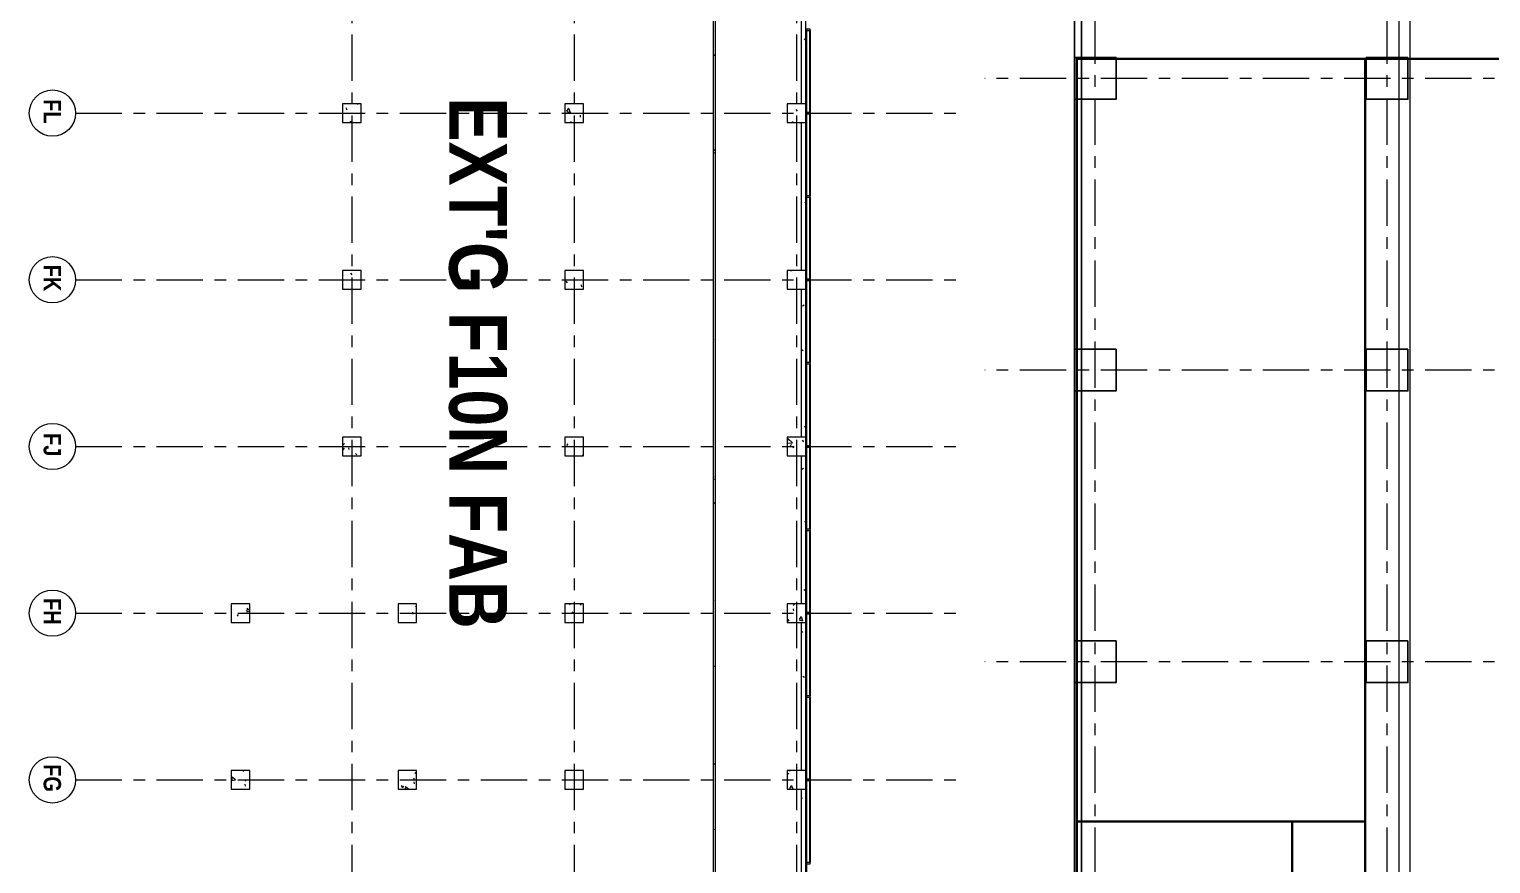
# Model space of a CAD drawing. Header units: millimetres. Extents: x 1188965 to 1321470, y -239044 to -56672.
# Drawn here: x 1188965 to 1252063, y -171779 to -135729 of the extents above; entities that cross this region are included whole.
import ezdxf

# ---------------------------------------------------------------- set-up
doc = ezdxf.new("R2010")
doc.units = ezdxf.units.MM
doc.linetypes.add('IDA - Grid Line', pattern=[3500, 2000, -500, 500, -500])
doc.layers.get('0').update_dxf_attribs({"color": 2})
for name, color, linetype in [('00-MEP Layout', 7, 'Continuous'), ('000_CTCI_CSA', 7, 'Continuous'), ('XREF-F10E1-20260204$0$00-MEP Layout', 8, 'Continuous')]:
    doc.layers.add(name, color=color, linetype=linetype)
for name, color, linetype, lineweight in [('A-_--------_-3', 7, 'Continuous', 9), ('A-_ANOTGRID_E', 7, 'Continuous', 9), ('A-_ANOTTEXT_A', 7, 'Continuous', 9), ('A-_CLAD----_E', 7, 'Continuous', 9), ('A-_CLAD----_E1', 7, 'Continuous', 9), ('A-_WALL----_E', 7, 'Continuous', 9), ('A-_WALL----_H', 7, 'Continuous', 9), ('A-COLN----_E', 7, 'Continuous', 9), ('A-COLN----_E1', 7, 'Continuous', 9)]:
    doc.layers.add(name, color=color, linetype=linetype, lineweight=lineweight)
doc.styles.add('Arial Narrow_B', font='ARIALNB.TTF', dxfattribs={"height": 750})
doc.styles.add('Arial Narrow_B_1', font='ARIALNB.TTF', dxfattribs={"height": 625})
pattern_1 = [(50, (0.0002, 0.0003), (1821.8403, -159.3907), [190.5, -2095.5]), (355, (0.0002, 0.0003), (-352.428, 1910.5674), [152.4, -1676.4]), (100.451, (151.8, -13.3), (1469.4262, 1751.166), [161.9, -1780.901]), (46.184, (0.0002, 508), (2710.791, -420.428), [285.75, -3143.25]), (96.636, (226, 473), (2374.0256, 2474.276), [242.85, -2671.351]), (351.184, (0.0002, 508), (2374.05, 2474.2525), [228.6, -2514.6]), (21, (254, 381), (1516.1442, -1022.6516), [190.5, -2095.5]), (326, (254, 381), (618.021, 1841.8805), [152.4, -1676.4]), (71.451, (380.3, 295.8), (2134.1713, 819.2124), [161.9, -1780.901]), (37.5, (0.0002, 0.0003), (30.88603, 845.5504), [83.82, -1572.26, 83.82, -3300.73]), (37.5, (0.0002, 0.0003), (30.88603, 845.5504), [-1739.9, -1617.98, 83.82, -1598.93]), (7.5, (0.0002, 0.0003), (668.1966, 1001.80575), [83.82, -886.46, 83.82, -2175.51]), (7.5, (0.0002, 0.0003), (668.1966, 1001.80575), [-1054.1, -1534.16, 83.82, -557.53]), (327.5, (-566.4, 0.0003), (1355.90933, -57.2896), [83.82, -551.18, 83.82, -4526.28]), (327.5, (-566.4, 0.0003), (1355.90933, -57.2896), [-718.82, -1897.38, 83.82, -2545.08]), (317.5, (-820.4, 0.0003), (1481.2932, 254.2664), [83.82, -741.68, 83.82, -3098.8]), (317.5, (-820.4, 0.0003), (1481.2932, 254.2664), [-909.32, -1231.9, 83.82, -1783.08])]
pattern_2 = [(50, (0.0002, 0.0003), (1821.8403, -159.3907), [190.5, -2095.5]), (355, (0.0002, 0.0003), (-352.428, 1910.5674), [152.4, -1676.4]), (100.451, (151.8, -13.3), (1469.4262, 1751.166), [161.9, -1780.901]), (46.184, (0.0002, 508), (2710.791, -420.428), [285.75, -3143.25]), (96.636, (226, 473), (2374.0256, 2474.276), [242.85, -2671.351]), (351.184, (0.0002, 508), (2374.05, 2474.2525), [228.6, -2514.6]), (21, (254, 381), (1516.1442, -1022.6516), [190.5, -2095.5]), (326, (254, 381), (618.021, 1841.8805), [152.4, -1676.4]), (71.451, (380.3, 295.8), (2134.1713, 819.2124), [161.9, -1780.901]), (37.5, (0.0002, 0.0003), (30.88603, 845.5504), [83.82, -1572.26, 83.82, -3300.73]), (37.5, (0.0002, 0.0003), (30.88603, 845.5504), [-1739.9, -1617.98, 83.82, -1598.93]), (7.5, (0.0002, 0.0003), (668.1966, 1001.80575), [83.82, -886.46, 83.82, -2175.51]), (7.5, (0.0002, 0.0003), (668.1966, 1001.80575), [-1054.1, -1534.16, 83.82, -557.53]), (327.5, (-566.4, 0.0003), (1355.90933, -57.2896), [83.82, -551.18, 83.82, -4526.28]), (327.5, (-566.4, 0.0003), (1355.90933, -57.2896), [-718.82, -1897.38, 83.82, -2545.08]), (317.5, (-820.4, 0.0003), (1481.2932, 254.2664), [83.82, -741.68, 83.82, -3098.8]), (317.5, (-820.4, 0.0003), (1481.2932, 254.2664), [-909.32, -1231.9, 83.82, -1783.08])]
pattern_3 = [(50, (0.0002, 0.0003), (1821.8403, -159.3907), [190.5, -2095.5]), (355, (0.0002, 0.0003), (-352.428, 1910.5674), [152.4, -1676.4]), (100.451, (151.8, -13.3), (1469.4262, 1751.166), [161.9, -1780.901]), (46.184, (0.0002, 508), (2710.791, -420.428), [285.75, -3143.25]), (96.636, (226, 473), (2374.0256, 2474.276), [242.85, -2671.351]), (351.184, (0.0002, 508), (2374.05, 2474.2525), [228.6, -2514.6]), (21, (254, 381), (1516.1442, -1022.6516), [190.5, -2095.5]), (326, (254, 381), (618.021, 1841.8805), [152.4, -1676.4]), (71.451, (380.3, 295.8), (2134.1713, 819.2124), [161.9, -1780.901]), (37.5, (0.0002, 0.0003), (30.88603, 845.5504), [83.82, -1572.26, 83.82, -3300.73]), (37.5, (0.0002, 0.0003), (30.88603, 845.5504), [-1739.9, -1617.98, 83.82, -1598.93]), (7.5, (0.0002, 0.0003), (668.1966, 1001.80575), [83.82, -886.46, 83.82, -2175.51]), (7.5, (0.0002, 0.0003), (668.1966, 1001.80575), [-1054.1, -1534.16, 83.82, -557.53]), (327.5, (-566.4, 0.0003), (1355.90933, -57.2896), [83.82, -551.18, 83.82, -4526.28]), (327.5, (-566.4, 0.0003), (1355.90933, -57.2896), [-718.82, -1897.38, 83.82, -2545.08]), (317.5, (-820.4, 0.0003), (1481.2932, 254.2664), [83.82, -741.68, 83.82, -3098.8]), (317.5, (-820.4, 0.0003), (1481.2932, 254.2664), [-909.32, -1231.9, 83.82, -1783.08])]
pattern_4 = [(50, (0.0002, 0.0003), (1821.8403, -159.3907), [190.5, -2095.5]), (355, (0.0002, 0.0003), (-352.428, 1910.5674), [152.4, -1676.4]), (100.451, (151.8, -13.3), (1469.4262, 1751.166), [161.9, -1780.901]), (46.184, (0.0002, 508), (2710.791, -420.428), [285.75, -3143.25]), (96.636, (226, 473), (2374.0256, 2474.276), [242.85, -2671.351]), (351.184, (0.0002, 508), (2374.05, 2474.2525), [228.6, -2514.6]), (21, (254, 381), (1516.1442, -1022.6516), [190.5, -2095.5]), (326, (254, 381), (618.021, 1841.8805), [152.4, -1676.4]), (71.451, (380.3, 295.8), (2134.1713, 819.2124), [161.9, -1780.901]), (37.5, (0.0002, 0.0003), (30.88603, 845.5504), [83.82, -1572.26, 83.82, -3300.73]), (37.5, (0.0002, 0.0003), (30.88603, 845.5504), [-1739.9, -1617.98, 83.82, -1598.93]), (7.5, (0.0002, 0.0003), (668.1966, 1001.80575), [83.82, -886.46, 83.82, -2175.51]), (7.5, (0.0002, 0.0003), (668.1966, 1001.80575), [-1054.1, -1534.16, 83.82, -557.53]), (327.5, (-566.4, 0.0003), (1355.90933, -57.2896), [83.82, -551.18, 83.82, -4526.28]), (327.5, (-566.4, 0.0003), (1355.90933, -57.2896), [-718.82, -1897.38, 83.82, -2545.08]), (317.5, (-820.4, 0.0003), (1481.2932, 254.2664), [83.82, -741.68, 83.82, -3098.8]), (317.5, (-820.4, 0.0003), (1481.2932, 254.2664), [-909.32, -1231.9, 83.82, -1783.08])]

# ---------------------------------------------------------------- blocks, each defined once
blk = doc.blocks.new('1659_F10N-PROBE_A_XF10N_R25_rvt-1-PH1 LEVEL 2 - WWTP')
at = {"layer": 'A-COLN----_E1'}
h = blk.add_hatch(dxfattribs=at)
h.set_pattern_fill('FP_13', color=252, angle=90, style=0, pattern_type=2)
h.set_pattern_definition(pattern_1)
h.paths.add_polyline_path([(881857, 325156), (881857, 325956), (881057, 325956), (881057, 325156)])
h = blk.add_hatch(dxfattribs=at)
h.set_pattern_fill('FP_12', color=252, angle=90, style=0, pattern_type=2)
h.set_pattern_definition(pattern_1)
h.paths.add_polyline_path([(889057, 325156), (889057, 325956), (888257, 325956), (888257, 325156)])
h = blk.add_hatch(dxfattribs=at)
h.set_pattern_fill('FP_11', color=252, angle=90, style=0, pattern_type=2)
h.set_pattern_definition(pattern_1)
h.paths.add_polyline_path([(896257, 325156), (896257, 325956), (895457, 325956), (895457, 325156)])
h = blk.add_hatch(dxfattribs=at)
h.set_pattern_fill('FP_10', color=252, angle=90, style=0, pattern_type=2)
h.set_pattern_definition([(50, (0.0002, 0.0003), (1821.8403, -159.3907), [190.5, -2095.5]), (355, (0.0002, 0.0003), (-352.428, 1910.5674), [152.4, -1676.4]), (100.451, (151.8, -13.3), (1469.4262, 1751.166), [161.9, -1780.901]), (46.184, (0.0002, 508), (2710.791, -420.428), [285.75, -3143.25]), (96.636, (226, 473), (2374.0256, 2474.276), [242.85, -2671.351]), (351.184, (0.0002, 508), (2374.05, 2474.2525), [228.6, -2514.6]), (21, (254, 381), (1516.1442, -1022.6516), [190.5, -2095.5]), (326, (254, 381), (618.021, 1841.8805), [152.4, -1676.4]), (71.451, (380.3, 295.8), (2134.1713, 819.2124), [161.9, -1780.901]), (37.5, (0.0002, 0.0003), (30.88603, 845.5504), [83.82, -1572.26, 83.82, -3300.73]), (37.5, (0.0002, 0.0003), (30.88603, 845.5504), [-1739.9, -1617.98, 83.82, -1598.93]), (7.5, (0.0002, 0.0003), (668.1966, 1001.80575), [83.82, -886.46, 83.82, -2175.51]), (7.5, (0.0002, 0.0003), (668.1966, 1001.80575), [-1054.1, -1534.16, 83.82, -557.53]), (327.5, (-566.4, 0.0003), (1355.90933, -57.2896), [83.82, -551.18, 83.82, -4526.28]), (327.5, (-566.4, 0.0003), (1355.90933, -57.2896), [-718.82, -1897.38, 83.82, -2545.08]), (317.5, (-820.4, 0.0003), (1481.2932, 254.2664), [83.82, -741.68, 83.82, -3098.8]), (317.5, (-820.4, 0.0003), (1481.2932, 254.2664), [-909.32, -1231.9, 83.82, -1783.08])])
h.paths.add_polyline_path([(903457, 325156), (903457, 325956), (902657, 325956), (902657, 325156)])
h = blk.add_hatch(dxfattribs=at)
h.set_pattern_fill('FP_9', color=252, angle=90, style=0, pattern_type=2)
h.set_pattern_definition(pattern_1)
h.paths.add_polyline_path([(910657, 325156), (910657, 325956), (909857, 325956), (909857, 325156)])
h = blk.add_hatch(dxfattribs=at)
h.set_pattern_fill('FP_31', color=252, angle=90, style=0, pattern_type=2)
h.set_pattern_definition(pattern_2)
h.paths.add_polyline_path([(881857, 315556), (881857, 316356), (881057, 316356), (881057, 315556)])
h = blk.add_hatch(dxfattribs=at)
h.set_pattern_fill('FP_33', color=252, angle=90, style=0, pattern_type=2)
h.set_pattern_definition(pattern_4)
h.paths.add_polyline_path([(889057, 315556), (889057, 316356), (888257, 316356), (888257, 315556)])
h = blk.add_hatch(dxfattribs=at)
h.set_pattern_fill('FP_35', color=252, angle=90, style=0, pattern_type=2)
h.set_pattern_definition(pattern_4)
h.paths.add_polyline_path([(896257, 315556), (896257, 316356), (895457, 316356), (895457, 315556)])
h = blk.add_hatch(dxfattribs=at)
h.set_pattern_fill('FP_37', color=252, angle=90, style=0, pattern_type=2)
h.set_pattern_definition(pattern_4)
h.paths.add_polyline_path([(903457, 315556), (903457, 316356), (902657, 316356), (902657, 315556)])
h = blk.add_hatch(dxfattribs=at)
h.set_pattern_fill('FP_40', color=252, angle=90, style=0, pattern_type=2)
h.set_pattern_definition(pattern_2)
h.paths.add_polyline_path([(910657, 315556), (910657, 316356), (909857, 316356), (909857, 315556)])
h = blk.add_hatch(dxfattribs=at)
h.set_pattern_fill('FP_38', color=252, angle=90, style=0, pattern_type=2)
h.set_pattern_definition([(50, (0.0002, 0.0003), (1821.8403, -159.3907), [190.5, -2095.5]), (355, (0.0002, 0.0003), (-352.428, 1910.5674), [152.4, -1676.4]), (100.451, (151.8, -13.3), (1469.4262, 1751.166), [161.9, -1780.901]), (46.184, (0.0002, 508), (2710.791, -420.428), [285.75, -3143.25]), (96.636, (226, 473), (2374.0256, 2474.276), [242.85, -2671.351]), (351.184, (0.0002, 508), (2374.05, 2474.2525), [228.6, -2514.6]), (21, (254, 381), (1516.1442, -1022.6516), [190.5, -2095.5]), (326, (254, 381), (618.021, 1841.8805), [152.4, -1676.4]), (71.451, (380.3, 295.8), (2134.1713, 819.2124), [161.9, -1780.901]), (37.5, (0.0002, 0.0003), (30.88603, 845.5504), [83.82, -1572.26, 83.82, -3300.73]), (37.5, (0.0002, 0.0003), (30.88603, 845.5504), [-1739.9, -1617.98, 83.82, -1598.93]), (7.5, (0.0002, 0.0003), (668.1966, 1001.80575), [83.82, -886.46, 83.82, -2175.51]), (7.5, (0.0002, 0.0003), (668.1966, 1001.80575), [-1054.1, -1534.16, 83.82, -557.53]), (327.5, (-566.4, 0.0003), (1355.90933, -57.2896), [83.82, -551.18, 83.82, -4526.28]), (327.5, (-566.4, 0.0003), (1355.90933, -57.2896), [-718.82, -1897.38, 83.82, -2545.08]), (317.5, (-820.4, 0.0003), (1481.2932, 254.2664), [83.82, -741.68, 83.82, -3098.8]), (317.5, (-820.4, 0.0003), (1481.2932, 254.2664), [-909.32, -1231.9, 83.82, -1783.08])])
h.paths.add_polyline_path([(903457, 308356), (903457, 309156), (902657, 309156), (902657, 308356)])
h = blk.add_hatch(dxfattribs=at)
h.set_pattern_fill('FP_41', color=252, angle=90, style=0, pattern_type=2)
h.set_pattern_definition([(50, (0.0002, 0.0003), (1821.8403, -159.3907), [190.5, -2095.5]), (355, (0.0002, 0.0003), (-352.428, 1910.5674), [152.4, -1676.4]), (100.451, (151.8, -13.3), (1469.4262, 1751.166), [161.9, -1780.901]), (46.184, (0.0002, 508), (2710.791, -420.428), [285.75, -3143.25]), (96.636, (226, 473), (2374.0256, 2474.276), [242.85, -2671.351]), (351.184, (0.0002, 508), (2374.05, 2474.2525), [228.6, -2514.6]), (21, (254, 381), (1516.1442, -1022.6516), [190.5, -2095.5]), (326, (254, 381), (618.021, 1841.8805), [152.4, -1676.4]), (71.451, (380.3, 295.8), (2134.1713, 819.2124), [161.9, -1780.901]), (37.5, (0.0002, 0.0003), (30.88603, 845.5504), [83.82, -1572.26, 83.82, -3300.73]), (37.5, (0.0002, 0.0003), (30.88603, 845.5504), [-1739.9, -1617.98, 83.82, -1598.93]), (7.5, (0.0002, 0.0003), (668.1966, 1001.80575), [83.82, -886.46, 83.82, -2175.51]), (7.5, (0.0002, 0.0003), (668.1966, 1001.80575), [-1054.1, -1534.16, 83.82, -557.53]), (327.5, (-566.4, 0.0003), (1355.90933, -57.2896), [83.82, -551.18, 83.82, -4526.28]), (327.5, (-566.4, 0.0003), (1355.90933, -57.2896), [-718.82, -1897.38, 83.82, -2545.08]), (317.5, (-820.4, 0.0003), (1481.2932, 254.2664), [83.82, -741.68, 83.82, -3098.8]), (317.5, (-820.4, 0.0003), (1481.2932, 254.2664), [-909.32, -1231.9, 83.82, -1783.08])])
h.paths.add_polyline_path([(910657, 308356), (910657, 309156), (909857, 309156), (909857, 308356)])
h = blk.add_hatch(dxfattribs=at)
h.set_pattern_fill('FP_32', color=252, angle=90, style=0, pattern_type=2)
h.set_pattern_definition(pattern_3)
h.paths.add_polyline_path([(881857, 305956), (881857, 306756), (881057, 306756), (881057, 305956)])
h = blk.add_hatch(dxfattribs=at)
h.set_pattern_fill('FP_34', color=252, angle=90, style=0, pattern_type=2)
h.set_pattern_definition(pattern_3)
h.paths.add_polyline_path([(889057, 305956), (889057, 306756), (888257, 306756), (888257, 305956)])
h = blk.add_hatch(dxfattribs=at)
h.set_pattern_fill('FP_36', color=252, angle=90, style=0, pattern_type=2)
h.set_pattern_definition(pattern_3)
h.paths.add_polyline_path([(896257, 305956), (896257, 306756), (895457, 306756), (895457, 305956)])
h = blk.add_hatch(dxfattribs=at)
h.set_pattern_fill('FP_39', color=252, angle=90, style=0, pattern_type=2)
h.set_pattern_definition([(50, (0.0002, 0.0003), (1821.8403, -159.3907), [190.5, -2095.5]), (355, (0.0002, 0.0003), (-352.428, 1910.5674), [152.4, -1676.4]), (100.451, (151.8, -13.3), (1469.4262, 1751.166), [161.9, -1780.901]), (46.184, (0.0002, 508), (2710.791, -420.428), [285.75, -3143.25]), (96.636, (226, 473), (2374.0256, 2474.276), [242.85, -2671.351]), (351.184, (0.0002, 508), (2374.05, 2474.2525), [228.6, -2514.6]), (21, (254, 381), (1516.1442, -1022.6516), [190.5, -2095.5]), (326, (254, 381), (618.021, 1841.8805), [152.4, -1676.4]), (71.451, (380.3, 295.8), (2134.1713, 819.2124), [161.9, -1780.901]), (37.5, (0.0002, 0.0003), (30.88603, 845.5504), [83.82, -1572.26, 83.82, -3300.73]), (37.5, (0.0002, 0.0003), (30.88603, 845.5504), [-1739.9, -1617.98, 83.82, -1598.93]), (7.5, (0.0002, 0.0003), (668.1966, 1001.80575), [83.82, -886.46, 83.82, -2175.51]), (7.5, (0.0002, 0.0003), (668.1966, 1001.80575), [-1054.1, -1534.16, 83.82, -557.53]), (327.5, (-566.4, 0.0003), (1355.90933, -57.2896), [83.82, -551.18, 83.82, -4526.28]), (327.5, (-566.4, 0.0003), (1355.90933, -57.2896), [-718.82, -1897.38, 83.82, -2545.08]), (317.5, (-820.4, 0.0003), (1481.2932, 254.2664), [83.82, -741.68, 83.82, -3098.8]), (317.5, (-820.4, 0.0003), (1481.2932, 254.2664), [-909.32, -1231.9, 83.82, -1783.08])])
h.paths.add_polyline_path([(903457, 301156), (903457, 301956), (902657, 301956), (902657, 301156)])
h = blk.add_hatch(dxfattribs=at)
h.set_pattern_fill('FP_42', color=252, angle=90, style=0, pattern_type=2)
h.set_pattern_definition([(50, (0.0002, 0.0003), (1821.8403, -159.3907), [190.5, -2095.5]), (355, (0.0002, 0.0003), (-352.428, 1910.5674), [152.4, -1676.4]), (100.451, (151.8, -13.3), (1469.4262, 1751.166), [161.9, -1780.901]), (46.184, (0.0002, 508), (2710.791, -420.428), [285.75, -3143.25]), (96.636, (226, 473), (2374.0256, 2474.276), [242.85, -2671.351]), (351.184, (0.0002, 508), (2374.05, 2474.2525), [228.6, -2514.6]), (21, (254, 381), (1516.1442, -1022.6516), [190.5, -2095.5]), (326, (254, 381), (618.021, 1841.8805), [152.4, -1676.4]), (71.451, (380.3, 295.8), (2134.1713, 819.2124), [161.9, -1780.901]), (37.5, (0.0002, 0.0003), (30.88603, 845.5504), [83.82, -1572.26, 83.82, -3300.73]), (37.5, (0.0002, 0.0003), (30.88603, 845.5504), [-1739.9, -1617.98, 83.82, -1598.93]), (7.5, (0.0002, 0.0003), (668.1966, 1001.80575), [83.82, -886.46, 83.82, -2175.51]), (7.5, (0.0002, 0.0003), (668.1966, 1001.80575), [-1054.1, -1534.16, 83.82, -557.53]), (327.5, (-566.4, 0.0003), (1355.90933, -57.2896), [83.82, -551.18, 83.82, -4526.28]), (327.5, (-566.4, 0.0003), (1355.90933, -57.2896), [-718.82, -1897.38, 83.82, -2545.08]), (317.5, (-820.4, 0.0003), (1481.2932, 254.2664), [83.82, -741.68, 83.82, -3098.8]), (317.5, (-820.4, 0.0003), (1481.2932, 254.2664), [-909.32, -1231.9, 83.82, -1783.08])])
h.paths.add_polyline_path([(910657, 301156), (910657, 301956), (909857, 301956), (909857, 301156)])
at = {"layer": 'A-_--------_-3', "color": 252}
for p, q in [((943107, 352056), (866607, 352056)), ((866607, 351556), (942757, 351556))]:
    blk.add_line(p, q, dxfattribs=at)
at = {"layer": 'A-_ANOTGRID_E', "color": 252, "linetype": 'IDA - Grid Line'}
for p, q in [((881457, 294432), (881457, 332853)), ((888657, 294432), (888657, 332853)), ((895857, 294432), (895857, 332853)), ((903057, 294432), (903057, 332853)), ((910257, 294432), (910257, 332853)), ((822064, 325556), (979147, 325556)), ((822064, 315956), (979147, 315956)), ((822064, 306356), (979147, 306356))]:
    blk.add_line(p, q, dxfattribs=at)
at = {"layer": 'A-_ANOTGRID_E', "color": 252}
for centre in [(881457, 293432), (888657, 293432), (895857, 293432), (903057, 293432), (910257, 293432)]:
    blk.add_circle(centre, 1000, dxfattribs=at)
at = {"layer": 'A-_CLAD----_E', "color": 252}
for p, q in [((881432, 326166), (877882, 326166)), ((877882, 326166), (877882, 326116)), ((877882, 326116), (881432, 326116)), ((881432, 326116), (881432, 326166)), ((885032, 326166), (881482, 326166)), ((881482, 326166), (881482, 326116)), ((881482, 326116), (885032, 326116)), ((885032, 326116), (885032, 326166)), ((888632, 326166), (885082, 326166)), ((885082, 326166), (885082, 326116)), ((885082, 326116), (888632, 326116)), ((888632, 326116), (888632, 326166)), ((892232, 326166), (888682, 326166)), ((888682, 326166), (888682, 326116)), ((888682, 326116), (892232, 326116)), ((892232, 326116), (892232, 326166)), ((895832, 326166), (892282, 326166)), ((892282, 326166), (892282, 326116)), ((892282, 326116), (895832, 326116)), ((895832, 326116), (895832, 326166)), ((899432, 326166), (895882, 326166)), ((895882, 326166), (895882, 326116)), ((895882, 326116), (899432, 326116)), ((899432, 326116), (899432, 326166)), ((903032, 326166), (899482, 326166)), ((899482, 326166), (899482, 326116)), ((899482, 326116), (903032, 326116)), ((903032, 326116), (903032, 326166)), ((906632, 326166), (903082, 326166)), ((903082, 326166), (903082, 326116)), ((903082, 326116), (906632, 326116)), ((906632, 326116), (906632, 326166)), ((910232, 326166), (906682, 326166)), ((906682, 326166), (906682, 326116)), ((906682, 326116), (910232, 326116)), ((910232, 326116), (910232, 326166)), ((913832, 326166), (910282, 326166)), ((910282, 326166), (910282, 326116)), ((910282, 326116), (913832, 326116)), ((913832, 326116), (913832, 326166))]:
    blk.add_line(p, q, dxfattribs=at)
at = {"layer": 'A-_CLAD----_E1', "color": 252, "extrusion": (0, 0, -1)}
for p, q in [((877832, 326141), (877832, 325991)), ((877882, 326141), (877832, 326141)), ((877832, 325991), (877882, 325991)), ((877882, 325991), (877882, 326141)), ((881432, 326141), (881432, 325991)), ((881482, 326141), (881432, 326141)), ((881432, 325991), (881482, 325991)), ((881482, 325991), (881482, 326141)), ((885032, 326141), (885032, 325991)), ((885082, 326141), (885032, 326141)), ((885032, 325991), (885082, 325991)), ((885082, 325991), (885082, 326141)), ((888632, 326141), (888632, 325991)), ((888682, 326141), (888632, 326141)), ((888632, 325991), (888682, 325991)), ((888682, 325991), (888682, 326141)), ((892232, 326141), (892232, 325991)), ((892282, 326141), (892232, 326141)), ((892232, 325991), (892282, 325991)), ((892282, 325991), (892282, 326141)), ((895832, 326141), (895832, 325991)), ((895882, 326141), (895832, 326141)), ((895832, 325991), (895882, 325991)), ((895882, 325991), (895882, 326141)), ((899432, 326141), (899432, 325991)), ((899482, 326141), (899432, 326141)), ((899432, 325991), (899482, 325991)), ((899482, 325991), (899482, 326141)), ((903032, 326141), (903032, 325991)), ((903082, 326141), (903032, 326141)), ((903032, 325991), (903082, 325991)), ((903082, 325991), (903082, 326141)), ((906632, 326141), (906632, 325991)), ((906682, 326141), (906632, 326141)), ((906632, 325991), (906682, 325991)), ((906682, 325991), (906682, 326141)), ((910232, 326141), (910232, 325991)), ((910282, 326141), (910232, 326141)), ((910232, 325991), (910282, 325991)), ((910282, 325991), (910282, 326141)), ((913832, 326141), (913832, 325991)), ((913882, 326141), (913832, 326141)), ((913832, 325991), (913882, 325991)), ((913882, 325991), (913882, 326141))]:
    blk.add_line(p, q, dxfattribs=at)
at = {"layer": 'A-_CLAD----_E1', "color": 252}
for p, q in [((877882, 325991), (881432, 325991)), ((881482, 325991), (885032, 325991)), ((885082, 325991), (888632, 325991)), ((888682, 325991), (892232, 325991)), ((892282, 325991), (895832, 325991)), ((895882, 325991), (899432, 325991)), ((899482, 325991), (903032, 325991)), ((903082, 325991), (906632, 325991)), ((906682, 325991), (910232, 325991)), ((910282, 325991), (913832, 325991)), ((913882, 325991), (917432, 325991))]:
    blk.add_line(p, q, dxfattribs=at)
at = {"layer": 'A-_WALL----_E', "color": 252}
for p, q in [((881057, 325956), (874657, 325956)), ((874657, 325756), (881057, 325756)), ((888257, 325956), (881857, 325956)), ((881857, 325756), (888257, 325756)), ((895457, 325956), (889057, 325956)), ((889057, 325756), (895457, 325756)), ((902657, 325956), (896257, 325956)), ((896257, 325756), (902657, 325756)), ((909857, 325956), (903457, 325956)), ((903457, 325756), (909857, 325756)), ((917057, 325956), (910657, 325956)), ((910657, 325756), (917057, 325756)), ((946257, 322056), (851357, 322056)), ((866907, 321956), (924607, 321956))]:
    blk.add_line(p, q, dxfattribs=at)
at = {"layer": 'A-_WALL----_H', "color": 252, "linetype": 'Continuous'}
for p, q in [((878301, 325956), (878263, 325890)), ((880423, 325756), (880407, 325785)), ((885340, 325956), (885320, 325921)), ((889774, 325817), (889732, 325890)), ((891725, 325839), (891683, 325767)), ((892379, 325956), (892377, 325953)), ((895003, 325903), (894972, 325956)), ((896831, 325785), (896789, 325858)), ((899099, 325921), (899079, 325956)), ((902060, 325872), (902018, 325944)), ((903887, 325756), (903846, 325826)), ((905840, 325903), (905798, 325830)), ((906820, 325756), (906808, 325777)), ((911069, 325816), (911034, 325756)), ((877924, 321956), (877903, 321993)), ((878980, 322053), (878938, 321980)), ((883076, 322034), (883034, 321962)), ((883174, 322007), (883146, 322056)), ((884210, 321966), (884204, 321956)), ((884964, 321956), (884960, 321962)), ((891267, 321998), (891243, 321956)), ((893060, 322056), (893053, 322043)), ((897166, 322056), (897148, 322025)), ((897282, 321956), (897247, 322016)), ((898324, 322029), (898282, 321957)), ((902518, 322030), (902503, 322056)), ((904321, 321956), (904304, 321985)), ((905379, 322056), (905340, 321988)), ((906614, 322048), (906610, 322056)), ((909576, 321998), (909542, 322056)), ((912418, 322056), (912397, 322020))]:
    blk.add_line(p, q, dxfattribs=at)
at = {"layer": 'A-COLN----_E', "color": 252}
for p, q in [((881057, 325956), (881057, 325156)), ((881857, 325956), (881057, 325956)), ((881857, 325156), (881857, 325956)), ((888257, 325956), (888257, 325156)), ((889057, 325956), (888257, 325956)), ((889057, 325156), (889057, 325956)), ((895457, 325956), (895457, 325156)), ((896257, 325956), (895457, 325956)), ((896257, 325156), (896257, 325956)), ((902657, 325956), (902657, 325156)), ((903457, 325956), (902657, 325956)), ((903457, 325156), (903457, 325956)), ((909857, 325956), (909857, 325156)), ((910657, 325956), (909857, 325956)), ((910657, 325156), (910657, 325956)), ((881057, 325156), (881857, 325156)), ((888257, 325156), (889057, 325156)), ((895457, 325156), (896257, 325156)), ((902657, 325156), (903457, 325156)), ((909857, 325156), (910657, 325156)), ((881057, 316356), (881057, 315556)), ((881857, 316356), (881057, 316356)), ((881857, 315556), (881857, 316356)), ((888257, 316356), (888257, 315556)), ((889057, 316356), (888257, 316356)), ((889057, 315556), (889057, 316356)), ((895457, 316356), (895457, 315556)), ((896257, 316356), (895457, 316356)), ((896257, 315556), (896257, 316356)), ((902657, 316356), (902657, 315556)), ((903457, 316356), (902657, 316356)), ((903457, 315556), (903457, 316356)), ((909857, 316356), (909857, 315556)), ((910657, 316356), (909857, 316356)), ((910657, 315556), (910657, 316356)), ((881057, 315556), (881857, 315556)), ((888257, 315556), (889057, 315556)), ((895457, 315556), (896257, 315556)), ((902657, 315556), (903457, 315556)), ((909857, 315556), (910657, 315556)), ((902657, 309156), (902657, 308356)), ((903457, 309156), (902657, 309156)), ((903457, 308356), (903457, 309156)), ((909857, 309156), (909857, 308356)), ((910657, 309156), (909857, 309156)), ((910657, 308356), (910657, 309156)), ((902657, 308356), (903457, 308356)), ((909857, 308356), (910657, 308356)), ((881057, 306756), (881057, 305956)), ((881857, 306756), (881057, 306756)), ((881857, 305956), (881857, 306756)), ((888257, 306756), (888257, 305956)), ((889057, 306756), (888257, 306756)), ((889057, 305956), (889057, 306756)), ((895457, 306756), (895457, 305956)), ((896257, 306756), (895457, 306756)), ((896257, 305956), (896257, 306756)), ((881057, 305956), (881857, 305956)), ((888257, 305956), (889057, 305956)), ((895457, 305956), (896257, 305956)), ((902657, 301956), (902657, 301156)), ((903457, 301956), (902657, 301956)), ((903457, 301156), (903457, 301956)), ((909857, 301956), (909857, 301156)), ((910657, 301956), (909857, 301956)), ((910657, 301156), (910657, 301956)), ((902657, 301156), (903457, 301156)), ((909857, 301156), (910657, 301156))]:
    blk.add_line(p, q, dxfattribs=at)
at = {"layer": 'A-_ANOTGRID_E', "color": 252, "style": 'Arial Narrow_B'}
for s, p in [('FL', (880856, 293054)), ('FK', (888006, 293054)), ('FJ', (895281, 293054)), ('FH', (902406, 293054)), ('FG', (909581, 293054))]:
    blk.add_text(s, height=750, dxfattribs=at).set_placement(p)
blk = doc.blocks.new('CTCI_Building shape and Grid line')
at = {"color": 252}
for points in [[(1052723, -144150), (1054523, -144150), (1054523, -145950), (1052723, -145950)], [(1065323, -144150), (1067123, -144150), (1067123, -145950), (1065323, -145950)], [(1077923, -144150), (1079723, -144150), (1079723, -145950), (1077923, -145950)], [(1052723, -156750), (1054523, -156750), (1054523, -158550), (1052723, -158550)], [(1065323, -156750), (1067123, -156750), (1067123, -158550), (1065323, -158550)], [(1077923, -156750), (1079723, -156750), (1079723, -158550), (1077923, -158550)]]:
    blk.add_lwpolyline(points, close=True, dxfattribs=at)
at = {"layer": '000_CTCI_CSA', "color": 252}
for p, q in [((1117223, -158250), (1040423, -158250)), ((1117523, -158550), (1040123, -158550))]:
    blk.add_line(p, q, dxfattribs=at)
at = {"layer": 'A-_ANOTGRID_E', "color": 252, "linetype": 'IDA - Grid Line'}
for p, q in [((1053623, -74909), (1053623, -162419)), ((1066223, -74909), (1066223, -162419)), ((1078823, -74909), (1078823, -162419)), ((1129987, -145050), (1030978, -145050)), ((1129987, -157650), (1030978, -157650))]:
    blk.add_line(p, q, dxfattribs=at)

msp = doc.modelspace()

# ---------------------------------------------------------------- linework, layer by layer
at = {"layer": '00-MEP Layout', "color": 30, "lineweight": 35, "true_color": 0xf26722}
msp.add_line((1246538.338, -137004.441), (1235638.338, -137004.441), dxfattribs=at)
at = {"layer": '00-MEP Layout', "color": 252, "lineweight": 35}
for points in [[(1246638.338, -137004.441), (1246638.338, -169952.095), (1234188.338, -169945.87), (1234188.338, -137004.441)], [(1234188.338, -169945.87), (1234188.338, -174245.755), (1243488.338, -174245.755), (1243488.338, -169945.87)]]:
    msp.add_lwpolyline(points, close=True, dxfattribs=at)
at = {"layer": 'XREF-F10E1-20260204$0$00-MEP Layout', "color": 252, "lineweight": 35}
msp.add_lwpolyline([(1246638.338, -137004.441), (1280614.455, -137004.441), (1280614.455, -192054.409), (1246638.338, -192054.409)], close=True, dxfattribs=at)

# ---------------------------------------------------------------- block references
at = {"lineweight": 5, "rotation": 270}
msp.add_blockref('1659_F10N-PROBE_A_XF10N_R25_rvt-1-PH1 LEVEL 2 - WWTP', (896532.219, 742102.734), dxfattribs=at)
at = {"layer": '000_CTCI_CSA', "color": 252, "rotation": 270}
msp.add_blockref('CTCI_Building shape and Grid line', (1392637.874, 915768.736), dxfattribs=at)

# ---------------------------------------------------------------- texts
at = {"layer": 'A-_ANOTTEXT_A', "color": 252, "insert": (1209597.925, -138671.796), "char_height": 2500, "width": 27798.51406, "attachment_point": 1, "rotation": 270, "style": 'Arial Narrow_B_1'}
msp.add_mtext("EXT'G F10N FAB", dxfattribs=at)

doc.saveas('drawing.dxf')
